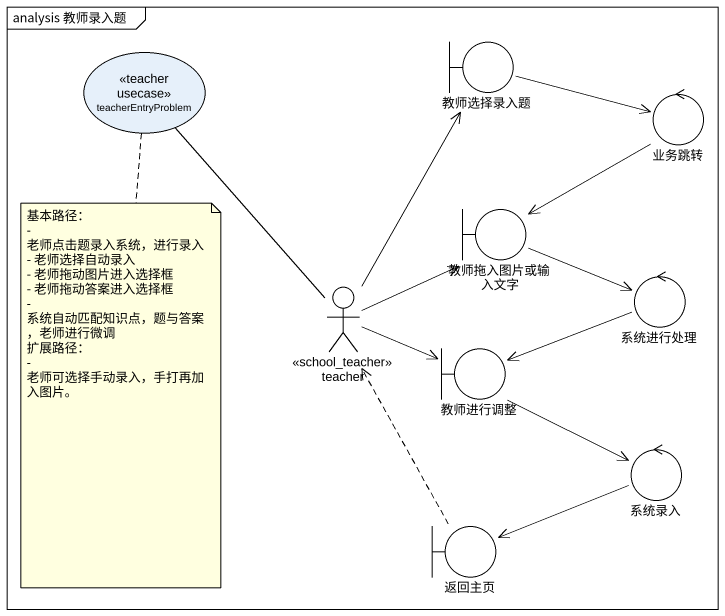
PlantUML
@startuml
mainframe analysis 教师录入题
boundary 教师选择录入题
usecase teacherEntryProblem <<teacher usecase>>
control 业务跳转
boundary 教师拖入图片或输入文字
actor teacher <<school_teacher>>
control 系统进行处理
boundary 教师进行调整
control 系统录入
boundary 返回主页
教师选择录入题 -right-> 业务跳转
业务跳转 --> 教师拖入图片或输入文字
教师拖入图片或输入文字 -right-> 系统进行处理
teacher -up-> 教师选择录入题
teacher -up- teacherEntryProblem
teacher -right-> 教师拖入图片或输入文字
teacher -right-> 教师进行调整
系统进行处理 -left-> 教师进行调整
教师进行调整 -right-> 系统录入
系统录入 -left-> 返回主页
返回主页 .up.> teacher
note bottom of teacherEntryProblem
  基本路径：
  - 老师点击题录入系统，进行录入
  - 老师选择自动录入
  - 老师拖动图片进入选择框
  - 老师拖动答案进入选择框
  - 系统自动匹配知识点，题与答案，老师进行微调
  扩展路径：
  - 老师可选择手动录入，手打再加入图片。
end note
@enduml
